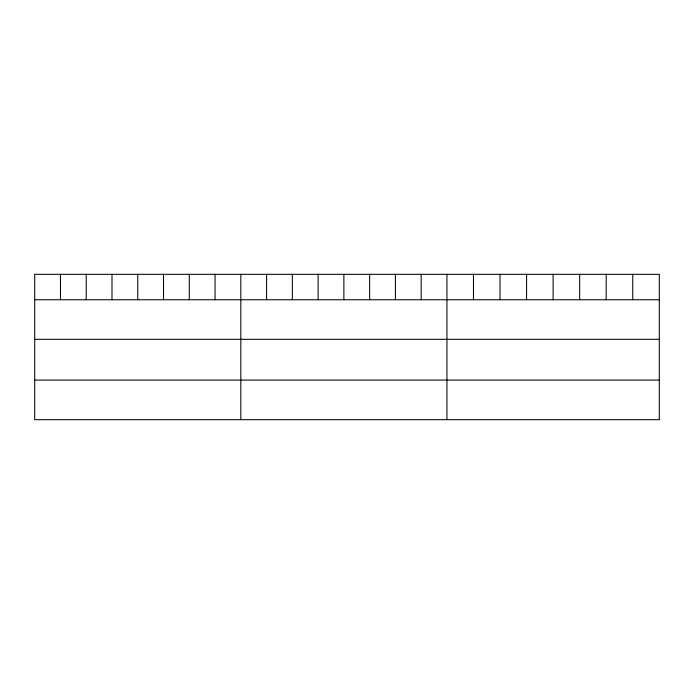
<?xml version="1.0" encoding="UTF-8"?>
<svg xmlns="http://www.w3.org/2000/svg" width="694" height="694" viewBox="0 0 694 694"><rect width="100%" height="100%" fill="white"/><g stroke="black" fill="none" stroke-linecap="round" stroke-linejoin="round"><path stroke-width="1.04" d="M659.3 299.747L659.3 419.67L34.7 419.67L34.7 274.33L659.3 274.33L659.3 299.747L34.7 299.747M34.7 339.323L659.3 339.323M34.7 380.095L659.3 380.095M632.755 274.33L632.755 299.747M606.209 274.33L606.209 299.747M579.664 274.33L579.664 299.747M553.118 274.33L553.118 299.747M526.572 274.33L526.572 299.747M500.027 274.33L500.027 299.747M473.481 274.33L473.481 299.747M446.936 274.33L446.936 419.67M421.171 274.33L421.171 299.747M395.407 274.33L395.407 299.747M369.642 274.33L369.642 299.747M343.877 274.33L343.877 299.747M318.112 274.33L318.112 299.747M292.348 274.33L292.348 299.747M266.583 274.33L266.583 299.747M240.818 274.33L240.818 419.67M215.053 274.33L215.053 299.747M189.288 274.33L189.288 299.747M163.524 274.33L163.524 299.747M137.759 274.33L137.759 299.747M111.994 274.33L111.994 299.747M86.23 274.33L86.23 299.747M60.465 274.33L60.465 299.747"/></g></svg>
